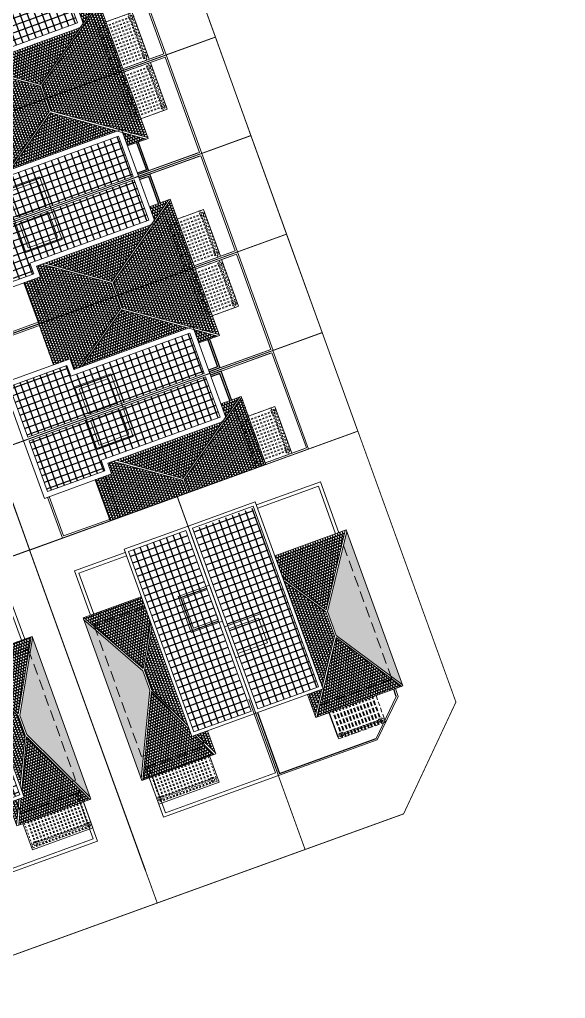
# Model space of a CAD drawing. Header units: metres. Extents: x 568336 to 569219, y 2065964 to 2066430.
# Drawn here: x 568593 to 568624.3, y 2066333.3 to 2066389.4 of the extents above; entities that cross this region are included whole.
import ezdxf
from ezdxf.xclip import XClip

# ---------------------------------------------------------------- set-up
doc = ezdxf.new("R2010")
doc.units = ezdxf.units.M
doc.linetypes.add('HIDDEN', pattern=[0.375, 0.25, -0.125])
doc.linetypes.add('HIDDEN2', pattern=[0.1875, 0.125, -0.0625])
for name, color, linetype, lineweight in [('-CONCRETE', 1, 'CONTINUOUS', 35), ('-DIM', 9, 'CONTINUOUS', 13), ('-DOOR', 137, 'CONTINUOUS', 9), ('-HATCH', 8, 'CONTINUOUS', 5), ('-HIDE', 3, 'HIDDEN', 13), ('-LINE1', 7, 'CONTINUOUS', 18), ('-LINE2', 252, 'CONTINUOUS', 9)]:
    doc.layers.add(name, color=color, linetype=linetype, lineweight=lineweight)
for name, color, linetype in [('-HATCH CONCRETE', 54, 'CONTINUOUS'), ('13. NET HATCH', 252, 'CONTINUOUS'), ('LoLK', 6, 'CONTINUOUS'), ('TIMDUONG', 1, 'CONTINUOUS')]:
    doc.layers.add(name, color=color, linetype=linetype)

# ---------------------------------------------------------------- blocks, each defined once
blk = doc.blocks.new('M1-T2')
at = {"layer": '13. NET HATCH'}
h = blk.add_hatch(dxfattribs=at)
h.set_pattern_fill('_USER', color=256, scale=400, double=1, pattern_type=0)
h.set_pattern_definition([(0, (-72019.69939832893, 268497.2421785052), (0, 400), []), (90, (-72019.69939832893, 268497.2421785052), (-400, 2.449293598294706e-14), [])])
h.paths.add_polyline_path([(194781.5083361329, 48852.05986008693), (191681.544559012, 48852.02168850085), (191681.544559012, 38102.40786097664), (194132.0005485586, 38102.40786125885), (194131.4212575209, 45352.40786124712), (194781.544961986, 45352.40786124712)])
h = blk.add_hatch(dxfattribs=at)
h.set_pattern_fill('MAIGO-12', color=256, scale=300)
h.set_pattern_definition([(0, (-71937.9789743879, 277997.6911625504), (75, 150), [120, -30, 120, -30]), (90, (-71952.9789743879, 278012.6911625504), (-74.99999999999999, 150), [135, -165]), (45, (-71967.9789743879, 277997.6911625504), (75.00000000142687, 150.0000000028537), [21.213203436, -403.0508652]), (135, (-71937.9789743879, 277997.6911625504), (-75.00000000142686, 150.0000000028537), [21.213203436, -403.0508652])])
h.paths.add_polyline_path([(197581.6412454823, 41352.9552652062), (196807.5640601909, 41352.89341472676), (194431.4716759799, 44721.41780417197), (194431.4452291422, 45052.40786124712), (195081.5481016735, 45052.40786124712), (195081.537636375, 46052.38191274014), (197581.6364075298, 46052.40807769892)])
h = blk.add_hatch(dxfattribs=at)
h.set_pattern_fill('MAIGO-12', color=256, scale=300, angle=-90.00000000000001)
h.set_pattern_definition([(270, (426586.0623544162, 307889.9603437659), (150, -75.00000000000003), [120, -30, 120, -30]), (360, (426601.0623544162, 307904.9603437659), (150, 74.99999999999996), [135, -165]), (315, (426586.0623544162, 307919.9603437659), (150.0000000028537, -75.0000000014269), [21.213203436, -403.0508652]), (44.99999999999999, (426586.0623544162, 307889.9603437659), (150.0000000028537, 75.00000000142683), [21.213203436, -403.0508652])])
h.paths.add_polyline_path([(196720.4603611046, 41302.88770931555), (194431.4855396117, 44547.91032072683), (194432.0041152306, 38057.78188376474)])
h = blk.add_hatch(dxfattribs=at)
h.set_pattern_fill('MAIGO-12', color=256, scale=300)
h.set_pattern_definition([(0, (-71937.9789743879, 268648.8918156191), (75, 150), [120, -30, 120, -30]), (90, (-71952.9789743879, 268663.8918156191), (-74.99999999999999, 150), [135, -165]), (45, (-71967.9789743879, 268648.8918156191), (75.00000000142687, 150.0000000028537), [21.213203436, -403.0508652]), (135, (-71937.9789743879, 268648.8918156191), (-75.00000000142686, 150.0000000028537), [21.213203436, -403.0508652])])
h.paths.add_polyline_path([(197581.6492357035, 41252.95526552543), (196807.5689006547, 41252.89341479431), (193493.5503469635, 36553.50668456674), (197581.6540736293, 36553.51670549273)])
h = blk.add_hatch(dxfattribs=at)
h.set_pattern_fill('MAIGO-12', color=256, scale=300, angle=-90.00000000000001)
h.set_pattern_definition([(270, (425567.8702235491, 306464.4310452158), (150, -75.00000000000003), [120, -30, 120, -30]), (360, (425582.8702235491, 306479.4310452158), (150, 74.99999999999996), [135, -165]), (315, (425567.8702235491, 306494.4310452158), (150.0000000028537, -75.0000000014269), [21.213203436, -403.0508652]), (44.99999999999999, (425567.8702235491, 306464.4310452158), (150.0000000028537, 75.00000000142683), [21.213203436, -403.0508652])])
h.paths.add_polyline_path([(194251.9137550937, 37802.40786127265), (193431.7609352131, 37802.4078611782), (193432.3257872818, 36640.20530935889)])
at = {"layer": '-CONCRETE', "color": 1, "linetype": 'HIDDEN', "ltscale": 10, "const_width": 50}
blk.add_lwpolyline([(191581.7177010371, 50951.98888872014), (197581.6939540912, 50951.98888872005), (197581.7429788466, 30952.01227472891), (191581.7667257926, 30952.01227472891)], close=True, dxfattribs=at)
at = {"layer": '-DIM'}
for points in [[(191581.6054067312, 45352.34088985813), (193481.8664234671, 45352.34088985813), (193481.8664234671, 43152.41811580034), (191581.6054067312, 43152.41811580034)], [(191781.6054067312, 45152.34088985813), (193281.8664234671, 45152.34088985813), (193281.8664234671, 43352.41811580034), (191781.6054067312, 43352.41811580034)]]:
    blk.add_lwpolyline(points, close=True, dxfattribs=at)
at = {"layer": '-DOOR'}
for p, q in [((191581.7554881212, 33952.36951132128), (191581.755488128, 37802.40786096515)), ((191681.6789614691, 37802.40786097665), (191681.6789614624, 34152.67875149207)), ((197482.0082696404, 36553.51646123689), (197481.6688462046, 34151.3781753963)), ((197581.7526964178, 36553.51670573448), (197581.6657835785, 33951.02410554287))]:
    blk.add_line(p, q, dxfattribs=at)
at = {"layer": '-HATCH'}
for p, q in [((195081.507289891, 48952.0313275103), (197581.7223046749, 48952.0313275103)), ((197481.7222414731, 48852.05573844664), (197481.7222377752, 46052.40703204017)), ((197581.7223046749, 48952.0313275103), (197581.6520589089, 46052.40807786272)), ((197581.6657835785, 33951.02410554287), (191581.7554881212, 33952.36951132128))]:
    blk.add_line(p, q, dxfattribs=at)
at = {"layer": '-HATCH', "linetype": 'HIDDEN'}
for p, q in [((194832.0781148251, 34949.89879636346), (194832.0781148251, 37150.36891155391)), ((194882.0781148251, 34949.89879636346), (194882.0781148251, 37150.36891155391)), ((195032.0781148251, 34949.89879636346), (195032.0781148251, 37150.36891155391)), ((195082.0781148252, 34949.89879636346), (195082.0781148252, 37150.36891155391)), ((195082.0781148251, 34949.89879636346), (195082.0781148251, 37150.36891155391)), ((195082.0781148251, 34949.89879636346), (195082.0781148251, 37150.36891155391)), ((195082.0781148251, 34949.89879636346), (195082.0781148251, 37150.36891155391)), ((195232.0781148252, 34949.89879636346), (195232.0781148252, 37150.36891155391)), ((195282.0781148252, 34949.89879636346), (195282.0781148252, 37150.36891155391)), ((195432.0781148252, 34949.89879636346), (195432.0781148252, 37150.36891155392)), ((195482.0781148252, 34949.89879636346), (195482.0781148252, 37150.36891155392)), ((195632.0781148252, 34949.89879636346), (195632.0781148252, 37150.36891155391)), ((195682.0781148252, 34949.89879636346), (195682.0781148252, 37150.36891155391)), ((195832.0781148252, 34949.89879636346), (195832.0781148252, 37150.36891155391)), ((195882.0781148252, 34949.89879636346), (195882.0781148252, 37150.36891155391)), ((196032.0781148252, 34949.89879636346), (196032.0781148252, 37150.36891155391)), ((196082.0781148252, 34949.89879636346), (196082.0781148252, 37150.36891155391)), ((196232.0781148253, 34949.89879636346), (196232.0781148253, 37150.36891155392)), ((196282.0781148253, 34949.89879636346), (196282.0781148253, 37150.36891155392)), ((196432.0781148253, 34949.89879636346), (196432.0781148253, 37150.36891155392)), ((196482.0781148253, 34949.89879636346), (196482.0781148253, 37150.36891155392)), ((196632.0781148253, 34949.89879636346), (196632.0781148253, 37150.36891155392)), ((196682.0781148253, 34949.89879636346), (196682.0781148253, 37150.36891155392)), ((196832.0781148253, 34949.89879636346), (196832.0781148253, 37150.36891155391)), ((196882.0781148253, 34949.89879636346), (196882.0781148253, 37150.36891155391)), ((197032.0781148253, 34949.89879636346), (197032.0781148253, 37150.36891155391)), ((197082.0781148253, 34949.89879636346), (197082.0781148253, 37150.36891155391)), ((197232.0781148253, 34949.89879636346), (197232.0781148253, 37150.36891155391)), ((197282.0781148253, 34949.89879636346), (197282.0781148253, 37150.36891155391))]:
    blk.add_line(p, q, dxfattribs=at)
at = {"layer": '-HATCH'}
for points in [[(197481.7222414731, 48852.05573844664), (195081.509382983, 48852.03343139064)], [(194632.0781148252, 36553.50947537227), (194632.0781148252, 34949.89879636346), (197482.0082696404, 34949.89879636346), (197481.4005076007, 34052.42727081922), (191681.9473000663, 34051.62965606915), (191682.3114230807, 37153.50714727336)], [(191682.3114230807, 37153.50714727336), (193432.076313036, 37153.50714727336)]]:
    blk.add_lwpolyline(points, dxfattribs=at)
at = {"layer": '-HATCH', "linetype": 'HIDDEN'}
blk.add_lwpolyline([(194632.0781148251, 37149.91896741249), (197482.0082696404, 37149.91896741249), (197482.0082696404, 34949.89879636346), (194632.0781148251, 34949.89879636346)], close=True, dxfattribs=at)
for points in [[(194832.0781148251, 35099.89879636346), (194632.0781148251, 35099.89879636346), (194632.0781148251, 35179.89879636346), (194832.0781148251, 35179.89879636346)], [(194757.0082696402, 35179.89879636346), (194757.0082696402, 35239.89879636346), (194832.0781148251, 35239.89879636346)], [(194832.0781148251, 35039.89879636346), (194757.0082696402, 35039.89879636346), (194757.0082696402, 35099.89879636346)], [(194882.0781148251, 35239.89879636346), (194957.0082696402, 35239.89879636346), (194957.0082696402, 35179.89879636346)], [(194882.0781148251, 35179.89879636346), (195032.0781148251, 35179.89879636346)], [(195032.0781148251, 35099.89879636346), (194882.0781148251, 35099.89879636346)], [(194957.0082696402, 35099.89879636346), (194957.0082696402, 35039.89879636346), (194882.0781148251, 35039.89879636346)], [(195082.0781148251, 35179.89879636346), (195082.0781148251, 35179.89879636346)], [(195082.0781148252, 35179.89879636346), (195082.0781148251, 35179.89879636346)], [(195082.0781148252, 35179.89879636346), (195232.0781148252, 35179.89879636346)], [(195232.0781148252, 35099.89879636346), (195082.0781148252, 35099.89879636346)], [(195082.0781148251, 35099.89879636346), (195082.0781148252, 35099.89879636346)], [(195082.0781148251, 35099.89879636346), (195082.0781148251, 35099.89879636346)], [(195282.0781148252, 35179.89879636346), (195432.0781148252, 35179.89879636346)], [(195432.0781148252, 35099.89879636346), (195282.0781148252, 35099.89879636346)], [(195482.0781148252, 35179.89879636346), (195632.0781148252, 35179.89879636346)], [(195632.0781148252, 35099.89879636346), (195482.0781148252, 35099.89879636346)], [(195682.0781148252, 35179.89879636346), (195832.0781148252, 35179.89879636346)], [(195832.0781148252, 35099.89879636346), (195682.0781148252, 35099.89879636346)], [(195882.0781148252, 35179.89879636346), (196032.0781148252, 35179.89879636346)], [(196032.0781148252, 35099.89879636346), (195882.0781148252, 35099.89879636346)], [(196082.0781148252, 35179.89879636346), (196232.0781148253, 35179.89879636346)], [(196232.0781148253, 35099.89879636346), (196082.0781148252, 35099.89879636346)], [(196282.0781148253, 35179.89879636346), (196432.0781148253, 35179.89879636346)], [(196432.0781148253, 35099.89879636346), (196282.0781148253, 35099.89879636346)], [(196482.0781148253, 35179.89879636346), (196632.0781148253, 35179.89879636346)], [(196632.0781148253, 35099.89879636346), (196482.0781148253, 35099.89879636346)], [(196682.0781148253, 35179.89879636346), (196832.0781148253, 35179.89879636346)], [(196832.0781148253, 35099.89879636346), (196682.0781148253, 35099.89879636346)], [(196882.0781148253, 35179.89879636346), (197032.0781148253, 35179.89879636346)], [(197032.0781148253, 35099.89879636346), (196882.0781148253, 35099.89879636346)], [(197082.0781148253, 35179.89879636346), (197232.0781148253, 35179.89879636346)], [(197232.0781148253, 35099.89879636346), (197082.0781148253, 35099.89879636346)], [(197232.0781148253, 35239.89879636346), (197157.0781148253, 35239.89879636346), (197157.0781148253, 35179.89879636346)], [(197157.0781148253, 35099.89879636346), (197157.0781148253, 35039.89879636346), (197232.0781148253, 35039.89879636346)], [(197357.0781148253, 35179.89879636346), (197357.0781148253, 35239.89879636346), (197282.0781148253, 35239.89879636346)], [(197282.0781148253, 35179.89879636346), (197482.0082696404, 35179.89879636346), (197482.0082696404, 35099.89879636346), (197282.0781148253, 35099.89879636346)], [(197282.0781148253, 35039.89879636346), (197357.0781148253, 35039.89879636346), (197357.0781148253, 35099.89879636346)]]:
    blk.add_lwpolyline(points, dxfattribs=at)
at = {"layer": '-HATCH CONCRETE', "color": 251}
for p, q in [((191682.3114230807, 37153.50714727336), (191681.9954599081, 37802.40786097669)), ((193432.076313036, 37153.50714727336), (191682.3114230807, 37153.50714727336))]:
    blk.add_line(p, q, dxfattribs=at)
blk.add_lwpolyline([(193432.027711175, 37253.50714727336), (191782.3114230807, 37253.50714727336), (191781.9952733098, 37802.40786098821)], dxfattribs=at)
at = {"layer": '-HIDE', "linetype": 'HIDDEN2', "ltscale": 5}
for p, q in [((197581.726349521, 45452.40807863946), (195081.543915717, 45452.3819128051)), ((194031.7607389405, 37802.95750426031), (194032.0763839002, 37153.50714727336)), ((194032.0763839002, 37153.50714727336), (197581.6543818389, 37153.51978471873))]:
    blk.add_line(p, q, dxfattribs=at)
at = {"layer": '-LINE1'}
for p, q in [((191581.544559012, 49152.02045716772), (195081.5051964397, 49152.06355413864)), ((191581.544559012, 37802.40786096513), (191581.544559012, 49152.02045716772)), ((191681.544559012, 48852.02168850085), (194781.5083361329, 48852.05986008693)), ((191681.544559012, 38102.40786097664), (191681.544559012, 48852.02168850085)), ((194781.544961986, 45352.40786124712), (194781.5083361329, 48852.05986008693)), ((195081.5481016735, 45052.40786124712), (195081.5051964397, 49152.06355413864)), ((197581.6364075298, 46052.40807769892), (195081.537636375, 46052.38191274014)), ((197581.6540736293, 36553.51670549273), (197581.6364075298, 46052.40807769892)), ((194131.4212575209, 45352.40786124712), (194132.0005485586, 38102.40786125885)), ((194781.544961986, 45352.40786124712), (194131.4212575209, 45352.40786124712)), ((194431.4452291422, 45052.40786124712), (194432.0245201799, 37802.4078612934)), ((195081.5481016735, 45052.40786124712), (194431.4452291422, 45052.40786124712)), ((194431.4716759799, 44721.41780417197), (196807.5622111425, 41352.89341457902)), ((194431.4855396117, 44547.91032072683), (196720.4603611046, 41302.88770931556)), ((193432.3257872818, 36640.20530935889), (196720.4603611046, 41302.88770931555)), ((193493.5503469635, 36553.50668456674), (196807.5689006547, 41252.89341479431)), ((196807.5622111425, 41352.89341457902), (197581.6412454823, 41352.9552652062)), ((196807.5689006547, 41252.89341479431), (197581.6492357034, 41252.95526552543)), ((191581.544559012, 37802.40786096513), (194432.0245201799, 37802.4078612934)), ((191681.544559012, 38102.40786097664), (194132.0005485586, 38102.40786125885)), ((193431.7609352131, 37802.40786117821), (193432.3679244998, 36553.5065345939)), ((193432.3679244998, 36553.5065345939), (197581.6540736293, 36553.51670549273))]:
    blk.add_line(p, q, dxfattribs=at)
at = {"layer": '-LINE1', "lineweight": 18}
blk.add_lwpolyline([(191581.7411493842, 50951.93153578669), (197581.7174024383, 50951.9315357866), (197581.7664271937, 30951.95492153367), (191581.7901741396, 30951.95492153367)], close=True, dxfattribs=at)
blk = doc.blocks.new('A$C4e74010f')
at = {"layer": '-LINE1', "linetype": 'HIDDEN'}
for p, q in [((158.0064844909648, 100.3152907365002), (158.0064844909648, 2200.785405926945)), ((208.0064844909648, 100.3152907365002), (208.0064844909648, 2200.785405926945)), ((358.0064844909648, 100.3152907365002), (358.0064844909648, 2200.785405926945)), ((408.0064844909648, 100.3152907365002), (408.0064844909648, 2200.785405926945)), ((558.0064844909648, 99.86534659507743), (558.0064844909648, 2200.335461785522)), ((608.0064844909648, 99.86534659507743), (608.0064844909648, 2200.335461785522)), ((758.0064844909939, 99.86534659507743), (758.0064844909939, 2200.335461785522)), ((808.0064844909939, 99.86534659507743), (808.0064844909939, 2200.335461785522)), ((958.0064844909648, 100.3152907365002), (958.0064844909648, 2200.785405926945)), ((1008.006484490965, 100.3152907365002), (1008.006484490965, 2200.785405926945)), ((1158.006484490965, 100.3152907365002), (1158.006484490965, 2200.785405926945)), ((1208.006484490965, 100.3152907365002), (1208.006484490965, 2200.785405926945)), ((1358.006484490965, 100.3152907365002), (1358.006484490965, 2200.785405926945)), ((1408.006484490965, 100.3152907365002), (1408.006484490965, 2200.785405926945)), ((1558.006484490994, 100.3152907365002), (1558.006484490994, 2200.785405926945)), ((1608.006484490994, 100.3152907365002), (1608.006484490994, 2200.785405926945)), ((1758.006484491023, 100.3152907365002), (1758.006484491023, 2200.785405926945)), ((1808.006484491023, 100.3152907365002), (1808.006484491023, 2200.785405926945)), ((1958.006484491023, 100.3152907365002), (1958.006484491023, 2200.785405926945)), ((2008.006484491023, 100.3152907365002), (2008.006484491023, 2200.785405926945)), ((2158.006484491023, 100.3152907365002), (2158.006484491023, 2200.785405926945)), ((2208.006484491023, 100.3152907365002), (2208.006484491023, 2200.785405926945)), ((2358.006484491052, 100.3152907365002), (2358.006484491052, 2200.785405926945)), ((2408.006484491052, 100.3152907365002), (2408.006484491052, 2200.785405926945)), ((2558.006484491052, 100.3152907365002), (2558.006484491052, 2200.785405926945)), ((2608.006484491052, 100.3152907365002), (2608.006484491052, 2200.785405926945)), ((2758.006484491081, 100.7652348779229), (2758.006484491081, 2201.235350068368)), ((2808.006484491081, 100.7652348779229), (2808.006484491081, 2201.235350068368)), ((2958.00648449111, 100.7652348779229), (2958.00648449111, 2201.235350068368)), ((3008.00648449111, 100.7652348779229), (3008.00648449111, 2201.235350068368)), ((3158.00648449111, 100.7652348779229), (3158.00648449111, 2201.235350068368)), ((3208.00648449111, 100.7652348779229), (3208.00648449111, 2201.235350068368)), ((3358.00648449111, 100.7652348779229), (3358.00648449111, 2201.235350068368)), ((3408.00648449111, 100.7652348779229), (3408.00648449111, 2201.235350068368))]:
    blk.add_line(p, q, dxfattribs=at)
blk.add_lwpolyline([(-0.0003190369752701372, 2200.333615124622), (3599.462084550498, 2200.785405926203), (3599.462084550498, 100.7652348771808), (-0.0003190369752701372, 100.3134440756003)], close=True, dxfattribs=at)
for points in [[(158.0064844909648, 250.3152907365002), (-0.0003190369752701372, 250.3134440756003), (-0.0003190369752701372, 330.3134440756003), (158.0064844909648, 330.3152907365002)], [(82.93663930598996, 330.3152907365002), (82.93663930598996, 390.3152907365002), (158.0064844909648, 390.3152907365002)], [(158.0064844909648, 190.3152907365002), (82.93663930598996, 190.3152907365002), (82.93663930598996, 250.3152907365002)], [(208.0064844909648, 390.3152907365002), (282.93663930599, 390.3152907365002), (282.93663930599, 330.3152907365002)], [(208.0064844909648, 330.3152907365002), (358.0064844909648, 330.3152907365002)], [(358.0064844909648, 250.3152907365002), (208.0064844909648, 250.3152907365002)], [(282.93663930599, 250.3152907365002), (282.93663930599, 190.3152907365002), (208.0064844909648, 190.3152907365002)], [(408.0064844909648, 330.3152907365002), (558.0064844909648, 330.3152907365002)], [(558.0064844909648, 250.3152907365002), (408.0064844909648, 250.3152907365002)], [(608.0064844909648, 330.3152907365002), (758.0064844909939, 330.3152907365002)], [(758.0064844909939, 250.3152907365002), (608.0064844909648, 250.3152907365002)], [(808.0064844909939, 330.3152907365002), (958.0064844909648, 330.3152907365002)], [(958.0064844909648, 250.3152907365002), (808.0064844909939, 250.3152907365002)], [(1008.006484490965, 330.3152907365002), (1158.006484490965, 330.3152907365002)], [(1158.006484490965, 250.3152907365002), (1008.006484490965, 250.3152907365002)], [(1208.006484490965, 330.3152907365002), (1358.006484490965, 330.3152907365002)], [(1358.006484490965, 250.3152907365002), (1208.006484490965, 250.3152907365002)], [(1408.006484490965, 330.3152907365002), (1558.006484490994, 330.3152907365002)], [(1558.006484490994, 250.3152907365002), (1408.006484490965, 250.3152907365002)], [(1608.006484490994, 330.3152907365002), (1758.006484491023, 330.3152907365002)], [(1758.006484491023, 250.3152907365002), (1608.006484490994, 250.3152907365002)], [(1808.006484491023, 330.3152907365002), (1958.006484491023, 330.3152907365002)], [(1958.006484491023, 250.3152907365002), (1808.006484491023, 250.3152907365002)], [(2008.006484491023, 330.3152907365002), (2158.006484491023, 330.3152907365002)], [(2158.006484491023, 250.3152907365002), (2008.006484491023, 250.3152907365002)], [(2208.006484491023, 330.3152907365002), (2358.006484491052, 330.3152907365002)], [(2358.006484491052, 250.3152907365002), (2208.006484491023, 250.3152907365002)], [(2408.006484491052, 330.3152907365002), (2558.006484491052, 330.3152907365002)], [(2558.006484491052, 250.3152907365002), (2408.006484491052, 250.3152907365002)], [(2608.006484491052, 330.3152907365002), (2758.006484491081, 330.438002775074)], [(2758.006484491081, 250.438002775074), (2608.006484491052, 250.3152907365002)], [(2808.006484491081, 330.4789067879319), (2958.00648449111, 330.6016188265057)], [(2958.00648449111, 250.6016188265057), (2808.006484491081, 250.4789067879319)], [(3008.00648449111, 330.6425228393491), (3158.00648449111, 330.7652348779229)], [(3158.00648449111, 250.7652348779229), (3008.00648449111, 250.6425228393491)], [(3208.00648449111, 330.7652348779229), (3358.00648449111, 330.7652348779229)], [(3358.00648449111, 250.7652348779229), (3208.00648449111, 250.7652348779229)], [(3358.00648449111, 390.7652348779229), (3283.00648449111, 390.7652348779229), (3283.00648449111, 330.7652348779229)], [(3283.00648449111, 250.7652348779229), (3283.00648449111, 190.7652348779229), (3358.00648449111, 190.7652348779229)], [(3483.00648449111, 330.7652348779229), (3483.00648449111, 390.7652348779229), (3408.00648449111, 390.7652348779229)], [(3408.00648449111, 330.7652348779229), (3599.462084550498, 330.7652348771808), (3599.462084550498, 250.7652348771808), (3408.00648449111, 250.7652348779229)], [(3408.00648449111, 190.7652348779229), (3483.00648449111, 190.7652348779229), (3483.00648449111, 250.7652348779229)]]:
    blk.add_lwpolyline(points, dxfattribs=at)
blk = doc.blocks.new('M3-T2.3')
at = {"layer": '13. NET HATCH'}
h = blk.add_hatch(dxfattribs=at)
h.set_pattern_fill('_USER', color=256, scale=0.4, angle=19.86122931393137, double=1, pattern_type=0)
h.set_pattern_definition([(19.86122931393137, (568173.1954798037, 2066722.280631775), (-0.1358972807228005, 0.3762072953733731), []), (109.8612293139314, (568173.1954798037, 2066722.280631775), (-0.3762072953733731, -0.1358972807228005), [])])
h.paths.add_polyline_path([(568602.5610203377, 2066360.120669805), (568599.2693129436, 2066358.92881701), (568603.013706866, 2066348.58558291), (568606.3049759185, 2066349.777273158)])
h = blk.add_hatch(dxfattribs=at)
h.set_pattern_fill('MAIGO-12', color=256, scale=0.3, angle=19.86122931393136)
h.set_pattern_definition([(19.86122931393136, (568958.4655727887, 2066764.83078588), (0.0195773876114573, 0.16655847590054), [0.12, -0.03, 0.12, -0.03]), (109.8612293139314, (568958.4463688671, 2066764.839797505), (-0.1215003481535576, 0.1155969956294898), [0.135, -0.165]), (64.86122931393135, (568958.4373572415, 2066764.820593584), (0.01957738761182977, 0.1665584759037087), [0.021213203436, -0.4030508652000001]), (154.8612293139313, (568958.4655727887, 2066764.83078588), (-0.1215003481558691, 0.115596995631689), [0.021213203436, -0.4030508652000001])])
h.paths.add_polyline_path([(568600.1053614258, 2066352.214354041), (568596.7169721022, 2066355.133142352), (568600.0004615132, 2066356.322015776), (568600.5404964276, 2066354.830520647)])
h = blk.add_hatch(dxfattribs=at)
h.set_pattern_fill('MAIGO-12', color=256, scale=0.3, angle=109.8612293139314)
h.set_pattern_definition([(109.8612293139314, (568160.109857188, 2066716.495498801), (-0.16655847590054, 0.01957738761145728), [0.12, -0.03, 0.12, -0.03]), (199.8612293139313, (568160.1008455623, 2066716.47629488), (-0.1155969956294898, -0.1215003481535576), [0.135, -0.165]), (154.8612293139314, (568160.120049484, 2066716.467283254), (-0.1665584759037087, 0.01957738761182974), [0.021213203436, -0.4030508652000001]), (244.8612293139314, (568160.109857188, 2066716.495498801), (-0.115596995631689, -0.1215003481558691), [0.021213203436, -0.4030508652000001])])
h.paths.add_polyline_path([(568600.4971597418, 2066350.985417567), (568599.9979068357, 2066345.899351355), (568596.6977517591, 2066355.017713126), (568600.097540759, 2066352.089105034)])
h = blk.add_hatch(dxfattribs=at)
h.set_pattern_fill('MAIGO-12', color=256, scale=0.3, angle=109.8612293139314)
h.set_pattern_definition([(109.8612293139314, (568164.5492454163, 2066718.990991761), (-0.16655847590054, 0.01957738761145728), [0.12, -0.03, 0.12, -0.03]), (199.8612293139313, (568164.5402337906, 2066718.971787839), (-0.1155969956294898, -0.1215003481535576), [0.135, -0.165]), (154.8612293139314, (568164.5594377123, 2066718.962776214), (-0.1665584759037087, 0.01957738761182974), [0.021213203436, -0.4030508652000001]), (244.8612293139314, (568164.5492454163, 2066718.990991761), (-0.115596995631689, -0.1215003481558691), [0.021213203436, -0.4030508652000001])])
h.paths.add_polyline_path([(568600.5911850748, 2066351.019465133), (568602.6673778589, 2066348.956394339), (568600.6099606978, 2066354.63867079), (568600.1915660829, 2066352.123152626)])
h = blk.add_hatch(dxfattribs=at)
h.set_pattern_fill('MAIGO-12', color=256, scale=0.3, angle=19.86122931393136)
h.set_pattern_definition([(19.86122931393136, (568958.8879477027, 2066763.224785812), (0.0195773876114573, 0.16655847590054), [0.12, -0.03, 0.12, -0.03]), (109.8612293139314, (568958.8687437811, 2066763.233797437), (-0.1215003481535576, 0.1155969956294898), [0.135, -0.165]), (64.86122931393135, (568958.8597321555, 2066763.214593515), (0.01957738761182977, 0.1665584759037087), [0.021213203436, -0.4030508652000001]), (154.8612293139313, (568958.8879477027, 2066763.224785812), (-0.1215003481558691, 0.115596995631689), [0.021213203436, -0.4030508652000001])])
h.paths.add_polyline_path([(568600.5833542994, 2066350.894243888), (568600.0851690012, 2066345.822459715), (568604.1620294456, 2066347.299005739), (568603.0720709292, 2066348.394008856), (568602.8943087449, 2066348.329645396), (568602.7560516079, 2066348.711490793)])
h = blk.add_hatch(dxfattribs=at)
h.set_pattern_fill('MAIGO-12', color=256, scale=0.3, angle=109.8612293139314)
h.set_pattern_definition([(109.8612293139314, (568164.260210157, 2066717.776530608), (-0.16655847590054, 0.01957738761145728), [0.12, -0.03, 0.12, -0.03]), (199.8612293139313, (568164.2511985315, 2066717.757326686), (-0.1155969956294898, -0.1215003481535576), [0.135, -0.165]), (154.8612293139314, (568164.2704024531, 2066717.74831506), (-0.1665584759037087, 0.01957738761182974), [0.021213203436, -0.4030508652000001]), (244.8612293139314, (568164.260210157, 2066717.776530608), (-0.115596995631689, -0.1215003481558691), [0.021213203436, -0.4030508652000001])])
h.paths.add_polyline_path([(568604.2466753409, 2066347.387078361), (568603.788019785, 2066348.653236909), (568603.1981854625, 2066348.439671929)])
at = {"layer": '-DOOR'}
for p, q in [((568602.7480371892, 2066360.188380865), (568606.1866515134, 2066350.691782159)), ((568606.1605058282, 2066350.468881004), (568607.6924129738, 2066346.238310379)), ((568607.8549076691, 2066346.084439549), (568606.1866515134, 2066350.691782159)), ((568600.2013010222, 2066347.248370231), (568600.0136399721, 2066347.180422628)), ((568600.0136872265, 2066347.180292102), (568600.0136399721, 2066347.180422628)), ((568600.2013010222, 2066347.248370231), (568600.2013318827, 2066347.248284999)), ((568601.2731894713, 2066343.701333908), (568600.2178801242, 2066346.616276788)), ((568600.4055548001, 2066346.684248282), (568601.3928829529, 2066343.957378364)), ((568601.2731894713, 2066343.701333908), (568607.8549076691, 2066346.084439549)), ((568607.6924129738, 2066346.238310379), (568601.3928829529, 2066343.957378364))]:
    blk.add_line(p, q, dxfattribs=at)
for points in [[(568597.086127481, 2066355.266804735), (568596.1669299852, 2066357.805489832), (568599.08125713, 2066358.860719896)], [(568599.1493465805, 2066358.672667084), (568596.4227965395, 2066357.685426732), (568597.2739046128, 2066355.334794369)], [(568597.4781728801, 2066354.770636168), (568597.4781803656, 2066354.770615494), (568597.2904032338, 2066354.70262586), (568597.2903957481, 2066354.702646535)]]:
    blk.add_lwpolyline(points, dxfattribs=at)
at = {"layer": '-HIDE', "linetype": 'HIDDEN2', "ltscale": 5}
for p, q in [((568600.2047297806, 2066355.757857575), (568597.290395749, 2066354.702646535)), ((568597.290395749, 2066354.702646535), (568600.0146352504, 2066347.18080564)), ((568603.6376875313, 2066347.747240554), (568603.3647993379, 2066348.49999885)), ((568600.2514862556, 2066346.520835556), (568603.6366832443, 2066347.746876825))]:
    blk.add_line(p, q, dxfattribs=at)
at = {"layer": '-LINE1'}
for p, q in [((568599.013165612, 2066359.048778417), (568602.6805073626, 2066360.376639615)), ((568606.4756501715, 2066349.89169182), (568602.6805073626, 2066360.376639615)), ((568599.2693129436, 2066358.92881701), (568602.5605153996, 2066360.120486872)), ((568606.3054808907, 2066349.777455996), (568602.5605153656, 2066360.120486966)), ((568600.2431332646, 2066340.669653815), (568593.6047941069, 2066359.004883)), ((568602.8943087449, 2066348.329645396), (568599.013165612, 2066359.048778417)), ((568603.013706866, 2066348.58558291), (568599.2693129436, 2066358.92881701)), ((568600.0004615132, 2066356.322015776), (568596.6630336402, 2066355.113612517)), ((568596.6630336402, 2066355.113612517), (568600.0335451504, 2066345.803762732)), ((568596.6977517591, 2066355.017713126), (568600.097540759, 2066352.089105034)), ((568596.7169721022, 2066355.133142352), (568600.1053614258, 2066352.214354041)), ((568600.1053614258, 2066352.214354041), (568600.5404964325, 2066354.830520633)), ((568600.1915660829, 2066352.123152626), (568600.6099606978, 2066354.63867079)), ((568600.4971597418, 2066350.985417567), (568600.097540759, 2066352.089105034)), ((568600.5911850748, 2066351.019465133), (568600.1915660829, 2066352.123152626)), ((568600.4971597418, 2066350.985417567), (568599.9982423317, 2066345.901274322)), ((568600.5833542994, 2066350.894243888), (568600.0851690012, 2066345.822459715)), ((568600.5833542994, 2066350.894243888), (568602.7560516079, 2066348.711490793)), ((568600.5911850748, 2066351.019465133), (568602.6673778589, 2066348.956394339)), ((568603.013706866, 2066348.58558291), (568606.3214728523, 2066349.783246306)), ((568602.8943087449, 2066348.329645396), (568606.5605842888, 2066349.657116576)), ((568604.2650615536, 2066347.336321622), (568603.788019785, 2066348.653236909)), ((568603.0720709292, 2066348.394008856), (568604.1620294456, 2066347.299005739)), ((568603.1902707836, 2066348.436806212), (568604.2466753409, 2066347.387078361)), ((568600.0335451504, 2066345.803762732), (568604.2650615536, 2066347.336321622))]:
    blk.add_line(p, q, dxfattribs=at)
blk.add_lwpolyline([(568594.2856764423, 2066357.124387685), (568593.6047839813, 2066359.004910968), (568602.0669974918, 2066362.068845589), (568602.7462771747, 2066360.187738356)], dxfattribs=at)
blk.add_lwpolyline([(568594.2856764423, 2066357.124387685), (568593.6047839813, 2066359.004910968), (568602.0669974918, 2066362.068845589), (568602.7462771747, 2066360.187738356)], dxfattribs=at)
for points in [[(568602.1190186294, 2066356.344937807), (568603.9055195975, 2066356.991787319), (568604.6545032428, 2066354.923207251), (568602.8680022748, 2066354.276357739)], [(568602.3751607849, 2066356.224974496), (568603.7855562863, 2066356.735645164), (568604.3983610871, 2066355.043170562), (568602.9879655861, 2066354.532499895)]]:
    blk.add_lwpolyline(points, close=True, dxfattribs=at)
at = {"layer": 'TIMDUONG', "color": 1, "linetype": 'HIDDEN', "ltscale": 10, "const_width": 0.05000000000000002}
blk.add_lwpolyline([(568593.6037453397, 2066359.007782663), (568602.0671453075, 2066362.068899052), (568609.386796097, 2066341.853242537), (568600.916347275, 2066338.789611339)], close=True, dxfattribs=at)
at = {"layer": '-LINE1'}
ref = blk.add_blockref('A$C4e74010f', (568601.0015507862, 2066344.452146539), dxfattribs=dict(at, xscale=0.001, yscale=0.001, zscale=0.001, rotation=19.90411685858282))
XClip(ref).set_block_clipping_path([(0.053268493502400815, 4.054399447679316), (3680.3714907662943, 1600.4705136804587)])
blk = doc.blocks.new('M2-T2.4')
at = {"layer": '13. NET HATCH'}
h = blk.add_hatch(dxfattribs=at)
h.set_pattern_fill('_USER', color=256, scale=0.4, angle=19.90871085726094, double=1, pattern_type=0)
h.set_pattern_definition([(19.90871085726094, (568193.6635330595, 2066728.566999666), (-0.1362090004940226, 0.376094546868762), []), (109.9087108572609, (568193.6635330595, 2066728.566999666), (-0.376094546868762, -0.1362090004940225), [])])
h.paths.add_polyline_path([(568582.2804565192, 2066352.683344225), (568585.665703576, 2066353.907640274), (568589.3727002649, 2066343.656873163), (568585.8934741511, 2066342.398580055)])
h = blk.add_hatch(dxfattribs=at)
h.set_pattern_fill('MAIGO-12', color=256, scale=0.3, angle=19.90871085726093)
h.set_pattern_definition([(19.90871085726093, (568982.1922889926, 2066781.439066397), (0.01943935235263444, 0.166574642668415), [0.12, -0.03, 0.12, -0.03]), (109.9087108572609, (568982.1730776096, 2066781.448062105), (-0.1215961027231513, 0.1154962674831565), [0.135, -0.165]), (64.90871085726093, (568982.1640819015, 2066781.428850722), (0.01943935235300428, 0.166574642671584), [0.021213203436, -0.4030508652000001]), (154.9087108572609, (568982.1922889926, 2066781.439066397), (-0.1215961027254646, 0.1154962674853538), [0.021213203436, -0.4030508652000001])])
h.paths.add_polyline_path([(568582.7492409828, 2066345.505317262), (568583.4753419107, 2066348.497321818), (568583.0186330858, 2066349.760146888), (568578.9845922743, 2066348.301210029)])
h = blk.add_hatch(dxfattribs=at)
h.set_pattern_fill('MAIGO-12', color=256, scale=0.3, angle=109.9087108572609)
h.set_pattern_definition([(109.9087108572609, (568191.9100133114, 2066726.758308487), (-0.166574642668415, 0.01943935235263441), [0.12, -0.03, 0.12, -0.03]), (199.908710857261, (568191.9010176035, 2066726.739097104), (-0.1154962674831565, -0.1215961027231513), [0.135, -0.165]), (154.9087108572609, (568191.9202289864, 2066726.730101396), (-0.166574642671584, 0.01943935235300425), [0.021213203436, -0.4030508652000001]), (244.9087108572609, (568191.9100133114, 2066726.758308487), (-0.1154962674853538, -0.1215961027254646), [0.021213203436, -0.4030508652000001])])
h.paths.add_polyline_path([(568583.2381194138, 2066344.006505636), (568582.1282932297, 2066339.430393155), (568578.9591314883, 2066348.195721361), (568582.7381293024, 2066345.389005847)])
h = blk.add_hatch(dxfattribs=at)
h.set_pattern_fill('MAIGO-12', color=256, scale=0.3, angle=109.9087108572609)
h.set_pattern_definition([(109.9087108572609, (568187.4504879764, 2066726.717072856), (-0.166574642668415, 0.01943935235263441), [0.12, -0.03, 0.12, -0.03]), (199.908710857261, (568187.4414922686, 2066726.697861473), (-0.1154962674831565, -0.1215961027231513), [0.135, -0.165]), (154.9087108572609, (568187.4607036514, 2066726.688865765), (-0.166574642671584, 0.01943935235300425), [0.021213203436, -0.4030508652000001]), (244.9087108572609, (568187.4504879764, 2066726.717072856), (-0.1154962674853538, -0.1215961027254646), [0.021213203436, -0.4030508652000001])])
h.paths.add_polyline_path([(568583.3321570577, 2066344.040519185), (568585.7314428622, 2066342.259078358), (568583.536922426, 2066348.3270483), (568582.8321696518, 2066345.423011916)])
h = blk.add_hatch(dxfattribs=at)
h.set_pattern_fill('MAIGO-12', color=256, scale=0.3, angle=19.90871085726093)
h.set_pattern_definition([(19.90871085726093, (568985.4471032103, 2066772.452010667), (0.01943935235263444, 0.166574642668415), [0.12, -0.03, 0.12, -0.03]), (109.9087108572609, (568985.4278918273, 2066772.461006375), (-0.1215961027231513, 0.1154962674831565), [0.135, -0.165]), (64.90871085726093, (568985.4188961192, 2066772.441794992), (0.01943935235300428, 0.166574642671584), [0.021213203436, -0.4030508652000001]), (154.9087108572609, (568985.4471032103, 2066772.452010667), (-0.1215961027254646, 0.1154962674853538), [0.021213203436, -0.4030508652000001])])
h.paths.add_polyline_path([(568583.3210591488, 2066343.924208521), (568585.7930233777, 2066342.088804839), (568586.3639933902, 2066341.664866479), (568587.0860977995, 2066341.128712648), (568582.2157732076, 2066339.366816685)])
h = blk.add_hatch(dxfattribs=at)
h.set_pattern_fill('MAIGO-12', color=256, scale=0.3, angle=109.9087108572609)
h.set_pattern_definition([(109.9087108572609, (568187.0329054461, 2066725.107820158), (-0.166574642668415, 0.01943935235263441), [0.12, -0.03, 0.12, -0.03]), (199.908710857261, (568187.0239097383, 2066725.088608776), (-0.1154962674831565, -0.1215961027231513), [0.135, -0.165]), (154.9087108572609, (568187.0431211211, 2066725.079613068), (-0.166574642671584, 0.01943935235300425), [0.021213203436, -0.4030508652000001]), (244.9087108572609, (568187.0329054461, 2066725.107820158), (-0.1154962674853538, -0.1215961027254646), [0.021213203436, -0.4030508652000001])])
h.paths.add_polyline_path([(568585.8506186546, 2066342.170403089), (568587.1119407429, 2066341.2340753), (568586.6664140322, 2066342.465442753)])
at = {"layer": '-DOOR'}
for p, q in [((568585.8197173113, 2066354.069679564), (568589.56104032, 2066343.724988022)), ((568578.2973065288, 2066351.349151224), (568581.9643297202, 2066352.675353794)), ((568579.3514941232, 2066348.433902447), (568578.2973065288, 2066351.349151224)), ((568578.5531285019, 2066351.228993163), (568579.5394122491, 2066348.501864249)), ((568590.9212873757, 2066339.963959818), (568589.56104032, 2066343.724988022))]:
    blk.add_line(p, q, dxfattribs=at)
blk.add_lwpolyline([(568578.5531285019, 2066351.228993163), (568582.0323493388, 2066352.487275801)], dxfattribs=at)
at = {"layer": '-HATCH', "linetype": 'HIDDEN'}
for p, q in [((568586.6806643729, 2066339.275967583), (568586.1350896836, 2066340.784674519)), ((568586.7276838713, 2066339.292972488), (568586.1821076018, 2066340.801683791)), ((568585.0349819327, 2066338.680795923), (568584.4892703076, 2066340.189280421)), ((568585.1760404275, 2066338.731810636), (568584.6303240615, 2066340.24030824)), ((568585.2230599257, 2066338.748815541), (568584.6775342254, 2066340.25738706)), ((568585.364118421, 2066338.799830255), (568584.8185879793, 2066340.308414878)), ((568585.4111379189, 2066338.816835159), (568584.8654136518, 2066340.325354604)), ((568585.5521964137, 2066338.867849873), (568585.0064674055, 2066340.376382423)), ((568585.5992159124, 2066338.884854777), (568585.0534853237, 2066340.393391696)), ((568585.740274407, 2066338.935869491), (568585.194539078, 2066340.444419514)), ((568585.7872939054, 2066338.952874396), (568585.2417492415, 2066340.461498334)), ((568585.9283524004, 2066339.00388911), (568585.3826107499, 2066340.512456606)), ((568585.9753718986, 2066339.020894014), (568585.4298209134, 2066340.529535426)), ((568586.1164303934, 2066339.071908728), (568585.5708746677, 2066340.580563244)), ((568586.1634498914, 2066339.088913633), (568585.6177003398, 2066340.59750297)), ((568586.3045083866, 2066339.139928347), (568585.7589463394, 2066340.648600336)), ((568586.3515278851, 2066339.156933251), (568585.8057720121, 2066340.665540062)), ((568586.4925863799, 2066339.207947965), (568585.9469659273, 2066340.716618585)), ((568586.4925863799, 2066339.207947965), (568585.9469659273, 2066340.716618585)), ((568586.4925863799, 2066339.207947965), (568585.9469659273, 2066340.716618585)), ((568586.4925863799, 2066339.207947965), (568585.9469659273, 2066340.716618585)), ((568586.5396058783, 2066339.22495287), (568585.9940359299, 2066340.7336467)), ((568584.4237284551, 2066338.459732163), (568583.8782296188, 2066339.96822942)), ((568584.4707479533, 2066338.476737068), (568583.9250552915, 2066339.985169146)), ((568584.6118064479, 2066338.527751782), (568584.0663012911, 2066340.036266512)), ((568584.658825946, 2066338.544756686), (568584.1133192088, 2066340.053275785)), ((568584.7998844413, 2066338.5957714), (568584.2541807175, 2066340.104234057)), ((568584.8469039395, 2066338.612776304), (568584.3011986353, 2066340.12124333)), ((568584.9879624345, 2066338.663791018), (568584.4424446351, 2066340.172340695))]:
    blk.add_line(p, q, dxfattribs=at)
blk.add_lwpolyline([(568586.3703011121, 2066340.869764959), (568583.6900313806, 2066339.900146543), (568584.2357161432, 2066338.391736299), (568586.9157618645, 2066339.360992106)], close=True, dxfattribs=at)
for points in [[(568585.4739738528, 2066339.084139565), (568585.332915358, 2066339.033124852)], [(568585.6620518458, 2066339.152159184), (568585.520993351, 2066339.10114447)], [(568585.5482011985, 2066339.025913273), (568585.6892596933, 2066339.076927986)], [(568585.8501298393, 2066339.220178802), (568585.7090713445, 2066339.169164088)], [(568585.7362791919, 2066339.093932891), (568585.8773376865, 2066339.144947605)], [(568586.0382078323, 2066339.28819842), (568585.8971493375, 2066339.237183707)], [(568585.9243571847, 2066339.161952509), (568586.06541568, 2066339.212967223)], [(568586.2262858255, 2066339.356218039), (568586.0852273307, 2066339.305203325)], [(568586.1124351781, 2066339.229972128), (568586.2534936729, 2066339.280986842)], [(568586.4143638187, 2066339.424237657), (568586.2733053239, 2066339.373222943)], [(568586.3005131714, 2066339.297991746), (568586.4415716659, 2066339.34900646)], [(568586.4143638187, 2066339.424237657), (568586.4143638187, 2066339.424237657)], [(568586.4143638187, 2066339.424237657), (568586.4143638187, 2066339.424237657)], [(568586.4415716659, 2066339.34900646), (568586.4415716659, 2066339.34900646)], [(568586.4415716659, 2066339.34900646), (568586.4415716659, 2066339.34900646)], [(568586.6024418119, 2066339.492257275), (568586.4613833169, 2066339.441242562)], [(568586.4885911644, 2066339.366011364), (568586.6296496594, 2066339.417026078)], [(568586.5820359262, 2066339.548680674), (568586.5115723608, 2066339.523197071), (568586.5319782463, 2066339.466773673)], [(568586.5591860935, 2066339.391542476), (568586.579591979, 2066339.335119077), (568586.6500555447, 2066339.36060268)], [(568586.7200562393, 2066339.534793291), (568586.6996503538, 2066339.591216689), (568586.6290554246, 2066339.565685578)], [(568586.6766691576, 2066339.434030983), (568586.8647471506, 2066339.502050601), (568586.8375393033, 2066339.577281798), (568586.6494613104, 2066339.50926218)], [(568586.6970750429, 2066339.377607585), (568586.7676699725, 2066339.403138696), (568586.7472640867, 2066339.459562094)], [(568584.3455058939, 2066338.676021855), (568584.1574935822, 2066338.608025991), (568584.1847014297, 2066338.532794794), (568584.3727137411, 2066338.600790658)], [(568584.2749766463, 2066338.650514498), (568584.254570761, 2066338.706937896), (568584.3251000084, 2066338.732445253)], [(568584.3931196269, 2066338.54436726), (568584.3225903793, 2066338.518859903), (568584.3021844935, 2066338.575283301)], [(568584.3721195066, 2066338.749450158), (568584.4426487542, 2066338.774957515), (568584.4630546395, 2066338.718534117)], [(568584.5335838869, 2066338.744041474), (568584.3925253921, 2066338.69302676)], [(568584.4197332393, 2066338.617795563), (568584.5607917346, 2066338.668810276)], [(568584.490262487, 2066338.643302919), (568584.5106683723, 2066338.586879522), (568584.4401391249, 2066338.561372164)], [(568584.7216618799, 2066338.812061092), (568584.5806033853, 2066338.761046378)], [(568584.6078112326, 2066338.685815181), (568584.7488697274, 2066338.736829895)], [(568584.9097398734, 2066338.88008071), (568584.7686813781, 2066338.829065997)], [(568584.7958892258, 2066338.753834799), (568584.9369477206, 2066338.804849513)], [(568585.0978178664, 2066338.948100328), (568584.9567593716, 2066338.897085615)], [(568584.983967219, 2066338.821854418), (568585.125025714, 2066338.872869131)], [(568585.2858958598, 2066339.016119947), (568585.1448373648, 2066338.965105233)], [(568585.1720452122, 2066338.889874036), (568585.313103707, 2066338.94088875)], [(568585.3601232052, 2066338.957893654), (568585.5011817, 2066339.008908368)]]:
    blk.add_lwpolyline(points, dxfattribs=at)
at = {"layer": '-HATCH CONCRETE', "color": 251}
for p, q in [((568589.5350157842, 2066343.502898123), (568590.7932184876, 2066340.023997557)), ((568586.8803781967, 2066339.458829897), (568586.3703011121, 2066340.869764959)), ((568590.7932184876, 2066340.023997557), (568585.2556429149, 2066338.021297663)), ((568582.8231647373, 2066339.127312148), (568582.6763077346, 2066339.533420349))]:
    blk.add_line(p, q, dxfattribs=at)
at = {"layer": '-HIDE', "linetype": 'HIDDEN2', "ltscale": 5}
for p, q in [((568582.3778707255, 2066340.063577943), (568579.5555305709, 2066347.869660364)), ((568586.5086135897, 2066341.557487721), (568582.3778707255, 2066340.063577943))]:
    blk.add_line(p, q, dxfattribs=at)
at = {"layer": '-LINE1'}
for p, q in [((568585.7516555791, 2066354.257742326), (568581.8963101022, 2066352.863431787)), ((568589.8500349878, 2066342.925624467), (568585.7516555791, 2066354.257742326)), ((568585.6314278077, 2066354.00158307), (568582.1522356109, 2066352.74331079)), ((568589.3726857197, 2066343.656867889), (568585.6314278077, 2066354.00158307)), ((568585.7733200216, 2066342.14244735), (568581.8963101022, 2066352.863431787)), ((568585.8934741067, 2066342.398580178), (568582.1522356109, 2066352.74331079)), ((568578.9283460807, 2066348.280868231), (568583.0186330858, 2066349.760146888)), ((568582.1587395619, 2066339.346184107), (568578.9283460807, 2066348.280868231)), ((568582.7381293024, 2066345.389005847), (568578.9591314883, 2066348.195721361)), ((568582.7492409828, 2066345.505317262), (568578.9847420983, 2066348.301264214)), ((568582.7492409828, 2066345.505317262), (568583.4753419107, 2066348.497321818)), ((568582.8321696518, 2066345.423011916), (568583.536922426, 2066348.3270483)), ((568583.2381194138, 2066344.006505636), (568582.7381293024, 2066345.389005847)), ((568583.3321570577, 2066344.040519185), (568582.8321696518, 2066345.423011916)), ((568583.2381194138, 2066344.006505636), (568582.1282932297, 2066339.430393155)), ((568583.3210591488, 2066343.924208521), (568582.2157732076, 2066339.366816685)), ((568583.3210591488, 2066343.924208521), (568585.7930233777, 2066342.088804839)), ((568583.3321570577, 2066344.040519185), (568585.7314428622, 2066342.259078358)), ((568585.8934741067, 2066342.398580178), (568589.3727002696, 2066343.656873151)), ((568585.7733200216, 2066342.14244735), (568589.6287031018, 2066343.536780975)), ((568586.6664140322, 2066342.465442753), (568587.1426472673, 2066341.149170069)), ((568585.7930233777, 2066342.088804839), (568587.0860977995, 2066341.128712648)), ((568585.8506186546, 2066342.170403089), (568587.1119407429, 2066341.2340753)), ((568587.1426472673, 2066341.149170069), (568582.1587395619, 2066339.346184107))]:
    blk.add_line(p, q, dxfattribs=at)
for points in [[(568585.7696336124, 2066347.740346001), (568587.8382644753, 2066348.488479684), (568588.4844498143, 2066346.701741612), (568586.4158189516, 2066345.953607928)], [(568586.0257312241, 2066347.620287625), (568587.7182061006, 2066348.232382073), (568588.2283522028, 2066346.821799987), (568586.535877326, 2066346.20970554)]]:
    blk.add_lwpolyline(points, close=True, dxfattribs=at)
at = {"layer": '-LINE2'}
for p, q in [((568585.2513391338, 2066337.913386495), (568590.9212873757, 2066339.963959818)), ((568582.5822579123, 2066339.499396743), (568582.7434318154, 2066339.053697577)), ((568585.2556429149, 2066338.021297663), (568582.8231647373, 2066339.127312148)), ((568585.2513391338, 2066337.913386495), (568582.7434318154, 2066339.053697577))]:
    blk.add_line(p, q, dxfattribs=at)
at = {"layer": 'TIMDUONG', "color": 1, "linetype": 'HIDDEN', "ltscale": 10, "const_width": 0.05}
blk.add_lwpolyline([(568585.1408641879, 2066355.946537791), (568574.796544564, 2066352.205541732), (568580.408319744, 2066336.688971124), (568586.8107224405, 2066333.687823555), (568592.4516101531, 2066335.732052325)], close=True, dxfattribs=at)

msp = doc.modelspace()

# ---------------------------------------------------------------- block references
at = {"layer": '-DIM'}
for p, xscale, yscale, zscale, rotation in [((568696.4700855053, 2066224.386782872), 0.001, 0.001, 0.001, 109.8842737562996), ((568566.0511652116, 2066584.688371431), -0.001, 0.001, 0.001, 109.9133700696041), ((568700.5544483061, 2066213.10328196), 0.001, 0.001, 0.001, 109.8842737562996), ((568570.1354715007, 2066573.404874943), -0.001, 0.001, 0.001, 109.9133700696041), ((568704.6387546064, 2066201.819785475), 0.001, 0.001, 0.001, 109.8842737562996), ((568574.2167270842, 2066562.120721068), -0.001, 0.001, 0.001, 109.9133700696041), ((568478.4875614437, 2066527.479739665), 0.0009999999999999998, 0.0009999999999999998, 0.0009999999999999998, 289.8844196597573)]:
    msp.add_blockref('M1-T2', p, dxfattribs=dict(at, xscale=xscale, yscale=yscale, zscale=zscale, rotation=rotation))
at = {"layer": 'LoLK', "xscale": -1}
for name, p, rotation in [('M2-T2.4', (2327950.914995571, 842512.5659667171), 39.79156131912639), ('M3-T2.3', (2327390.76896625, 841707.7234019606), 39.76534617251417)]:
    msp.add_blockref(name, p, dxfattribs=dict(at, rotation=rotation))
at = {"layer": 'LoLK'}
msp.add_blockref('M3-T2.3', (0, 0), dxfattribs=at)

doc.saveas('drawing.dxf')
